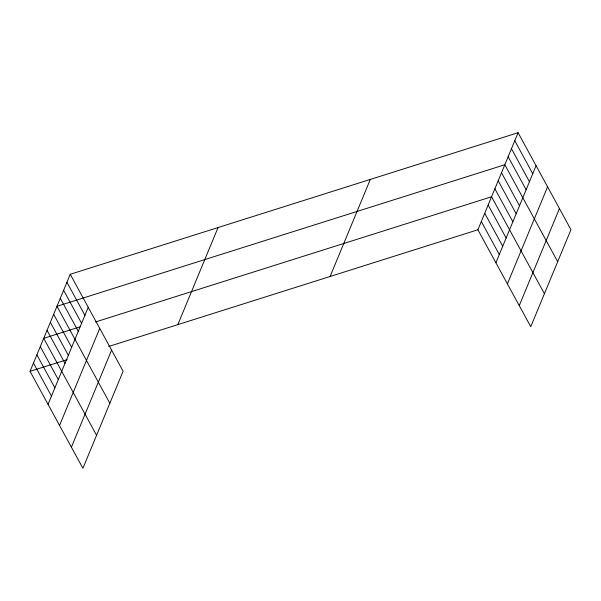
<?xml version="1.0" encoding="UTF-8"?>
<svg xmlns="http://www.w3.org/2000/svg" width="601" height="601" viewBox="0 0 601 601"><rect width="100%" height="100%" fill="white"/><g stroke="black" fill="none" stroke-linecap="round" stroke-linejoin="round"><path stroke-width="0.9" d="M70.242 274.281L123.1 371.238L82.908 468.292L30.05 371.335L70.242 274.281L518.092 132.708L570.95 229.665L530.758 326.719L477.9 229.762L518.092 132.708M48.042 404.338L88.227 307.276M59.552 425.44L99.736 328.386M71.406 447.189L111.591 350.128M177.843 324.623L218.028 227.561M330.107 276.483L370.299 179.429M495.893 262.765L536.077 165.703M507.402 283.867L547.586 186.813M519.256 305.616L559.441 208.555M80.016 326.861L43.715 338.34L96.573 435.289M95.574 321.948L491.565 196.767L544.423 293.724M30.05 371.335L67.214 359.593M108.698 346.476L477.9 229.762M514.772 140.717L532.764 173.712M511.459 148.725L529.451 181.72M508.145 156.726L526.13 189.728M557.69 261.69L504.825 164.734L56.975 306.307L109.84 403.263M501.512 172.742L519.504 205.745M498.199 180.751L516.184 213.753M494.878 188.759L512.871 221.754M488.147 205.016L506.14 238.011M484.729 213.265L502.721 246.267M481.318 221.514L499.311 254.516M66.921 282.29L84.914 315.285M63.608 290.298L81.601 323.293M60.295 298.299L78.28 331.301M53.662 314.315L71.654 347.318M50.349 322.324L68.334 355.319M47.028 330.332L65.021 363.327M40.297 346.589L58.289 379.584M36.879 354.838L54.871 387.833M33.468 363.087L51.461 396.089"/></g></svg>
